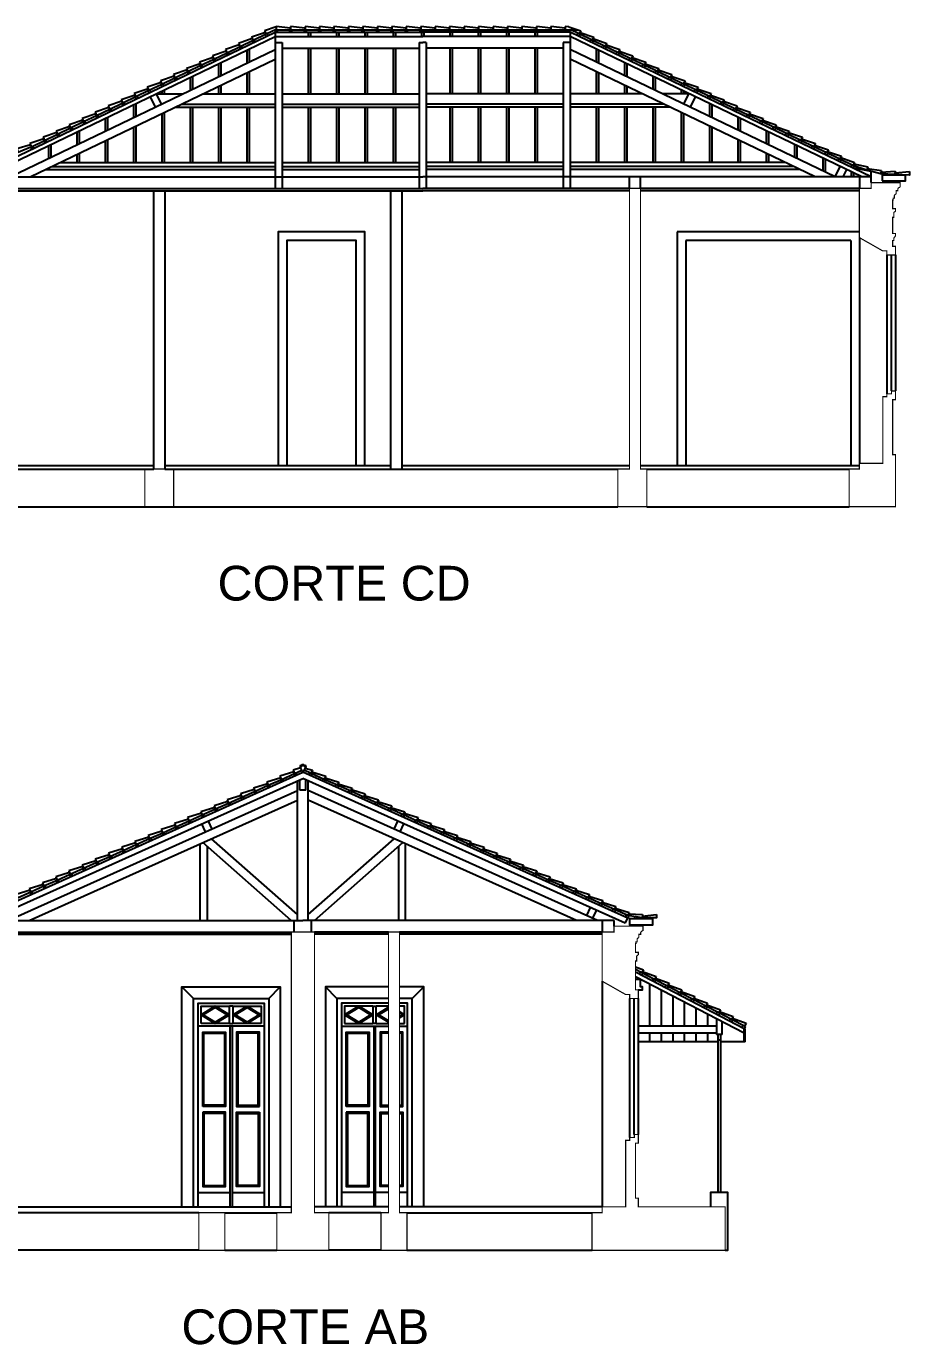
# Model space of a CAD drawing. Extents: x -6873 to 8611, y -8363 to -1732.
# Drawn here: x 436 to 1963, y -8363 to -6085 of the extents above; entities that cross this region are included whole.
import ezdxf

# ---------------------------------------------------------------- set-up
doc = ezdxf.new("R2010")
doc.units = 0
doc.layers.add('PAREDE', color=7, linetype='CONTINUOUS')
doc.layers.add('PAREDE_FINA', color=7, linetype='CONTINUOUS')
doc.styles.add('TEXTO', font='ARIAL.TTF')

msp = doc.modelspace()

# ---------------------------------------------------------------- linework, layer by layer
at = {"layer": 'PAREDE', "const_width": 2}
for points in [[(1938.6, -6447.46), (1938.6, -6443.46), (1933.6, -6443.46), (1933.6, -6415.46), (1935.6, -6415.46), (1935.6, -6410.46), (1935.6, -6408.46, -0.4142136), (1938.6, -6405.46), (1938.6, -6400.46), (1933.6, -6400.46), (1933.6, -6385.46), (1934.6, -6385.46), (1934.6, -6382.46), (1936.6, -6382.46), (1936.6, -6378.46, -0.4142136), (1939.6, -6375.46), (1939.6, -6369.46), (1942.6, -6369.46), (1942.6, -6367.46, -0.4142136), (1946.6, -6363.46), (1946.6, -6355.46), (1896.6, -6355.46), (1896.6, -6365.46), (1876.1, -6365.46), (1876.1, -6450.46), (1916.6, -6473.46), (1923.6, -6473.46), (1923.6, -6480.46), (1938.6, -6480.46), (1938.6, -6465.46), (1933.6, -6465.46), (1933.6, -6455.46), (1935.6, -6455.46), (1935.6, -6451.46)], [(1488.94, -7700.41), (1490.94, -7700.41), (1490.94, -7695.41), (1490.94, -7693.41, -0.4142136), (1493.94, -7690.41), (1493.94, -7685.41), (1488.94, -7685.41), (1488.94, -7670.41), (1489.94, -7670.41), (1489.94, -7667.41), (1491.94, -7667.41), (1491.94, -7663.41, -0.4142136), (1494.94, -7660.41), (1494.94, -7654.41), (1497.94, -7654.41), (1497.94, -7652.41, -0.4142136), (1501.94, -7648.41), (1501.94, -7640.41), (1451.94, -7640.41), (1451.94, -7650.41), (1431.44, -7650.41), (1431.44, -7735.41), (1471.94, -7758.41), (1478.94, -7758.41), (1478.94, -7765.41), (1493.94, -7765.41), (1493.94, -7750.41), (1488.94, -7750.41)]]:
    msp.add_lwpolyline(points, format="xyb", close=True, dxfattribs=at)
for points in [[(1497.6, -6365.46), (1478.6, -6365.46), (1478.6, -6850.46), (1474.1, -6850.46), (1458.6, -6850.46), (1458.6, -6915.46), (1508.6, -6915.46), (1508.6, -6850.46), (1497.6, -6850.46)], [(1938.6, -6915.46), (1938.6, -6825.46), (1933.6, -6825.46), (1933.6, -6730.46), (1938.6, -6730.46), (1938.6, -6715.46), (1931.6, -6715.46), (1931.6, -6720.46), (1923.6, -6720.46), (1923.6, -6725.46), (1916.6, -6725.46), (1916.6, -6840.46), (1876.1, -6840.46), (1876.1, -6850.46), (1858.6, -6850.46), (1858.6, -6915.46)], [(656.1, -6850.46), (640.6, -6850.46), (640.6, -6915.46), (690.6, -6915.46), (690.6, -6850.46)], [(1080.94, -8135.41), (1080.94, -7650.41), (1061.94, -7650.41), (1061.94, -8135.41), (1048.94, -8135.41), (1048.94, -8200.41), (1093.94, -8200.41), (1093.94, -8135.41)], [(1413.94, -8200.41), (1643.94, -8200.41), (1643.94, -8125.41), (1493.94, -8125.41), (1493.94, -8110.41), (1488.94, -8110.41), (1488.94, -8015.41), (1493.94, -8015.41), (1493.94, -8000.41), (1486.94, -8000.41), (1486.94, -8005.41), (1478.94, -8005.41), (1478.94, -8010.41), (1471.94, -8010.41), (1471.94, -8125.41), (1431.44, -8125.41), (1431.44, -8135.41), (1413.94, -8135.41)], [(778.94, -8135.41), (778.94, -8200.41), (733.94, -8200.41), (733.94, -8135.41)]]:
    msp.add_lwpolyline(points, close=True, dxfattribs=at)
for points in [[(913.94, -7650.41), (893.94, -7650.41), (893.94, -8135.41), (868.94, -8135.41), (868.94, -8200.41), (958.94, -8200.41)], [(913.94, -7650.41), (933.94, -7650.41), (933.94, -8135.41), (958.94, -8135.41), (958.94, -8200.41), (933.94, -8200.41)]]:
    msp.add_lwpolyline(points, dxfattribs=at)
at = {"layer": 'PAREDE_FINA'}
for points in [[(345.6, -6345.46), (866.1, -6095.46)], [(361.77, -6345.46), (866.1, -6103.22)], [(825.27, -6103.98), (827.86, -6109.39), (850.4, -6098.56), (849.1, -6095.86), (825.27, -6103.98)], [(867.73, -6086.37), (847.8, -6093.15)], [(847.8, -6093.15), (850.4, -6098.56), (867.73, -6090.24)], [(848.93, -6099.27), (850.66, -6102.87)], [(854.27, -6101.14), (852.54, -6097.54)], [(866.1, -6091.46), (866.1, -6095.46)], [(866.1, -6095.46), (866.1, -6365.46)], [(866.1, -6095.46), (1121.1, -6095.46)], [(866.1, -6103.22), (1121.1, -6103.22)], [(867.73, -6085.46), (867.73, -6091.46), (892.73, -6091.46), (892.73, -6088.46), (867.73, -6085.46)], [(870.1, -6095.46), (870.1, -6091.46)], [(891.1, -6091.46), (891.1, -6095.46)], [(892.73, -6085.46), (892.73, -6091.46), (917.73, -6091.46), (917.73, -6088.46), (892.73, -6085.46)], [(895.1, -6095.46), (895.1, -6091.46)], [(916.1, -6091.46), (916.1, -6095.46)], [(917.73, -6085.46), (917.73, -6091.46), (942.73, -6091.46), (942.73, -6088.46), (917.73, -6085.46)], [(920.1, -6095.46), (920.1, -6091.46)], [(923.1, -6095.46), (923.1, -6103.22)], [(927.1, -6095.46), (927.1, -6103.22)], [(941.1, -6091.46), (941.1, -6095.46)], [(942.73, -6085.46), (942.73, -6091.46), (967.73, -6091.46), (967.73, -6088.46), (942.73, -6085.46)], [(945.1, -6095.46), (945.1, -6091.46)], [(966.1, -6091.46), (966.1, -6095.46)], [(967.73, -6085.46), (967.73, -6091.46), (992.73, -6091.46), (992.73, -6088.46), (967.73, -6085.46)], [(970.1, -6095.46), (970.1, -6091.46)], [(972.1, -6095.46), (972.1, -6103.22)], [(976.1, -6095.46), (976.1, -6103.22)], [(991.1, -6091.46), (991.1, -6095.46)], [(992.73, -6085.46), (992.73, -6091.46), (1017.73, -6091.46), (1017.73, -6088.46), (992.73, -6085.46)], [(995.1, -6095.46), (995.1, -6091.46)], [(1016.1, -6091.46), (1016.1, -6095.46)], [(1017.73, -6085.46), (1017.73, -6091.46), (1042.73, -6091.46), (1042.73, -6088.46), (1017.73, -6085.46)], [(1020.1, -6095.46), (1020.1, -6091.46)], [(1021.1, -6095.46), (1021.1, -6103.22)], [(1025.1, -6095.46), (1025.1, -6103.22)], [(1041.1, -6091.46), (1041.1, -6095.46)], [(1042.73, -6085.46), (1042.73, -6091.46), (1067.73, -6091.46), (1067.73, -6088.46), (1042.73, -6085.46)], [(1045.1, -6095.46), (1045.1, -6091.46)], [(1066.1, -6091.46), (1066.1, -6095.46)], [(1067.73, -6085.46), (1067.73, -6091.46), (1092.73, -6091.46), (1092.73, -6088.46), (1067.73, -6085.46)], [(1070.1, -6095.46), (1070.1, -6091.46)], [(1070.1, -6095.46), (1070.1, -6103.22)], [(1074.1, -6095.46), (1074.1, -6103.22)], [(1091.1, -6091.46), (1091.1, -6095.46)], [(1092.73, -6085.46), (1092.73, -6091.46), (1117.73, -6091.46), (1117.73, -6088.46), (1092.73, -6085.46)], [(1095.1, -6095.46), (1095.1, -6091.46)], [(1116.1, -6091.46), (1116.1, -6095.46)], [(1117.73, -6085.46), (1117.73, -6091.46), (1142.73, -6091.46), (1142.73, -6088.46), (1117.73, -6085.46)], [(1119.1, -6095.46), (1119.1, -6103.22)], [(1120.1, -6095.46), (1120.1, -6091.46)], [(1376.1, -6095.46), (1121.1, -6095.46)], [(1376.1, -6103.22), (1121.1, -6103.22)], [(1123.1, -6095.46), (1123.1, -6103.22)], [(1141.1, -6091.46), (1141.1, -6095.46)], [(1142.73, -6085.46), (1142.73, -6091.46), (1167.73, -6091.46), (1167.73, -6088.46), (1142.73, -6085.46)], [(1145.1, -6095.46), (1145.1, -6091.46)], [(1166.1, -6091.46), (1166.1, -6095.46)], [(1167.73, -6085.46), (1167.73, -6091.46), (1192.73, -6091.46), (1192.73, -6088.46), (1167.73, -6085.46)], [(1168.1, -6095.46), (1168.1, -6103.22)], [(1170.1, -6095.46), (1170.1, -6091.46)], [(1172.1, -6095.46), (1172.1, -6103.22)], [(1191.1, -6091.46), (1191.1, -6095.46)], [(1192.73, -6085.46), (1192.73, -6091.46), (1217.73, -6091.46), (1217.73, -6088.46), (1192.73, -6085.46)], [(1195.1, -6095.46), (1195.1, -6091.46)], [(1216.1, -6091.46), (1216.1, -6095.46)], [(1217.1, -6095.46), (1217.1, -6103.22)], [(1217.73, -6085.46), (1217.73, -6091.46), (1242.73, -6091.46), (1242.73, -6088.46), (1217.73, -6085.46)], [(1220.1, -6095.46), (1220.1, -6091.46)], [(1221.1, -6095.46), (1221.1, -6103.22)], [(1241.1, -6091.46), (1241.1, -6095.46)], [(1242.73, -6085.46), (1242.73, -6091.46), (1267.73, -6091.46), (1267.73, -6088.46), (1242.73, -6085.46)], [(1245.1, -6095.46), (1245.1, -6091.46)], [(1266.1, -6091.46), (1266.1, -6095.46)], [(1266.1, -6095.46), (1266.1, -6103.22)], [(1267.73, -6085.46), (1267.73, -6091.46), (1292.73, -6091.46), (1292.73, -6088.46), (1267.73, -6085.46)], [(1270.1, -6095.46), (1270.1, -6091.46)], [(1270.1, -6095.46), (1270.1, -6103.22)], [(1291.1, -6091.46), (1291.1, -6095.46)], [(1292.73, -6085.46), (1292.73, -6091.46), (1317.73, -6091.46), (1317.73, -6088.46), (1292.73, -6085.46)], [(1295.1, -6095.46), (1295.1, -6091.46)], [(1315.1, -6095.46), (1315.1, -6103.22)], [(1316.1, -6091.46), (1316.1, -6095.46)], [(1317.73, -6085.46), (1317.73, -6091.46), (1342.73, -6091.46), (1342.73, -6088.46), (1317.73, -6085.46)], [(1319.1, -6095.46), (1319.1, -6103.22)], [(1320.1, -6095.46), (1320.1, -6091.46)], [(1341.1, -6091.46), (1341.1, -6095.46)], [(1342.73, -6085.46), (1342.73, -6091.46), (1367.73, -6091.46), (1367.73, -6088.46), (1342.73, -6085.46)], [(1345.1, -6095.46), (1345.1, -6091.46)], [(1366.1, -6091.46), (1366.1, -6095.46)], [(1367.73, -6085.46), (1367.73, -6091.46), (1389.42, -6091.46)], [(1374.03, -6086.21), (1367.73, -6085.46)], [(1370.1, -6095.46), (1370.1, -6091.46)], [(1374.03, -6086.21), (1394.4, -6093.15)], [(1896.6, -6345.46), (1376.1, -6095.46)], [(1376.1, -6095.46), (1376.1, -6365.46)], [(1880.43, -6345.46), (1376.1, -6103.22)], [(1394.4, -6093.15), (1391.81, -6098.56), (1377.01, -6091.46)], [(1387.94, -6101.14), (1389.67, -6097.54)], [(1393.27, -6099.27), (1391.54, -6102.87)], [(1416.94, -6103.98), (1414.34, -6109.39), (1391.81, -6098.56), (1393.1, -6095.86), (1416.94, -6103.98)], [(407.96, -6345.46), (866.1, -6125.41)], [(780.19, -6125.63), (782.79, -6131.04), (805.33, -6120.21), (804.03, -6117.51), (780.19, -6125.63)], [(802.73, -6114.8), (805.33, -6120.21), (827.86, -6109.39), (826.56, -6106.68), (802.73, -6114.8)], [(803.86, -6120.92), (805.59, -6124.52)], [(809.2, -6122.79), (807.47, -6119.18)], [(817.1, -6126.76), (817.1, -6148.95)], [(821.1, -6124.84), (821.1, -6147.03)], [(826.4, -6110.09), (828.13, -6113.7)], [(831.73, -6111.97), (830, -6108.36)], [(866.1, -6113.22), (878.1, -6113.22)], [(878.1, -6113.22), (878.1, -6365.46)], [(878.1, -6123.22), (1115.1, -6123.22)], [(923.1, -6123.22), (923.1, -6125.41)], [(923.1, -6125.41), (923.1, -6201.87)], [(927.1, -6123.22), (927.1, -6125.41)], [(927.1, -6125.41), (927.1, -6201.87)], [(972.1, -6123.22), (972.1, -6125.41)], [(972.1, -6125.41), (972.1, -6201.87)], [(976.1, -6123.22), (976.1, -6125.41)], [(976.1, -6125.41), (976.1, -6201.87)], [(1021.1, -6123.22), (1021.1, -6125.41)], [(1021.1, -6125.41), (1021.1, -6201.87)], [(1025.1, -6123.22), (1025.1, -6125.41)], [(1025.1, -6125.41), (1025.1, -6201.87)], [(1070.1, -6123.22), (1070.1, -6125.41)], [(1070.1, -6125.41), (1070.1, -6201.87)], [(1074.1, -6123.22), (1074.1, -6125.41)], [(1074.1, -6125.41), (1074.1, -6201.87)], [(1115.1, -6113.22), (1115.1, -6365.46)], [(1115.1, -6113.22), (1121.1, -6113.22)], [(1127.1, -6113.22), (1121.1, -6113.22)], [(1127.1, -6113.22), (1127.1, -6365.46)], [(1364.1, -6123.22), (1127.1, -6123.22)], [(1168.1, -6123.22), (1168.1, -6125.41)], [(1168.1, -6125.41), (1168.1, -6201.87)], [(1172.1, -6123.22), (1172.1, -6125.41)], [(1172.1, -6125.41), (1172.1, -6201.87)], [(1217.1, -6123.22), (1217.1, -6125.41)], [(1217.1, -6125.41), (1217.1, -6201.87)], [(1221.1, -6123.22), (1221.1, -6125.41)], [(1221.1, -6125.41), (1221.1, -6201.87)], [(1266.1, -6123.22), (1266.1, -6125.41)], [(1266.1, -6125.41), (1266.1, -6201.87)], [(1270.1, -6123.22), (1270.1, -6125.41)], [(1270.1, -6125.41), (1270.1, -6201.87)], [(1315.1, -6123.22), (1315.1, -6125.41)], [(1315.1, -6125.41), (1315.1, -6201.87)], [(1319.1, -6123.22), (1319.1, -6125.41)], [(1319.1, -6125.41), (1319.1, -6201.87)], [(1364.1, -6113.22), (1364.1, -6365.46)], [(1376.1, -6113.22), (1364.1, -6113.22)], [(1834.24, -6345.46), (1376.1, -6125.41)], [(1410.47, -6111.97), (1412.2, -6108.36)], [(1415.81, -6110.09), (1414.08, -6113.7)], [(1439.47, -6114.8), (1436.88, -6120.21), (1414.34, -6109.39), (1415.64, -6106.68), (1439.47, -6114.8)], [(1421.1, -6124.84), (1421.1, -6147.03)], [(1425.1, -6126.76), (1425.1, -6148.95)], [(1433.01, -6122.79), (1434.74, -6119.18)], [(1438.34, -6120.92), (1436.61, -6124.52)], [(1462.01, -6125.63), (1459.41, -6131.04), (1436.88, -6120.21), (1438.18, -6117.51), (1462.01, -6125.63)], [(442.61, -6345.46), (866.1, -6142.05)], [(712.59, -6158.1), (715.19, -6163.51), (737.72, -6152.68), (736.42, -6149.98), (712.59, -6158.1)], [(735.12, -6147.27), (737.72, -6152.68), (760.26, -6141.86), (758.96, -6139.15), (735.12, -6147.27)], [(757.66, -6136.45), (760.26, -6141.86), (782.79, -6131.04), (781.49, -6128.33), (757.66, -6136.45)], [(758.79, -6142.56), (760.52, -6146.17)], [(764.13, -6144.44), (762.4, -6140.83)], [(768.1, -6150.29), (768.1, -6172.48)], [(772.1, -6148.37), (772.1, -6170.56)], [(781.32, -6131.74), (783.06, -6135.35)], [(786.66, -6133.61), (784.93, -6130.01)], [(1799.59, -6345.46), (1376.1, -6142.05)], [(1455.54, -6133.61), (1457.27, -6130.01)], [(1460.88, -6131.74), (1459.15, -6135.35)], [(1484.54, -6136.45), (1481.95, -6141.86), (1459.41, -6131.04), (1460.71, -6128.33), (1484.54, -6136.45)], [(1470.1, -6148.37), (1470.1, -6170.56)], [(1474.1, -6150.29), (1474.1, -6172.48)], [(1478.08, -6144.44), (1479.81, -6140.83)], [(1483.41, -6142.56), (1481.68, -6146.17)], [(1507.08, -6147.27), (1504.48, -6152.68), (1481.95, -6141.86), (1483.25, -6139.15), (1507.08, -6147.27)], [(1529.62, -6158.1), (1527.02, -6163.51), (1504.48, -6152.68), (1505.78, -6149.98), (1529.62, -6158.1)], [(667.52, -6179.75), (670.12, -6185.15), (692.65, -6174.33), (691.35, -6171.63), (667.52, -6179.75)], [(690.05, -6168.92), (692.65, -6174.33), (715.19, -6163.51), (713.89, -6160.8), (690.05, -6168.92)], [(696.52, -6176.91), (694.79, -6173.3)], [(713.72, -6164.21), (715.45, -6167.82)], [(719.06, -6166.09), (717.32, -6162.48)], [(723.1, -6171.91), (723.1, -6194.1)], [(736.25, -6153.39), (737.99, -6156.99)], [(741.59, -6155.26), (739.86, -6151.66)], [(817.1, -6165.59), (817.1, -6201.87)], [(821.1, -6163.67), (821.1, -6201.87)], [(1421.1, -6163.67), (1421.1, -6201.87)], [(1425.1, -6165.59), (1425.1, -6201.87)], [(1500.61, -6155.26), (1502.34, -6151.66)], [(1505.95, -6153.39), (1504.22, -6156.99)], [(1519.1, -6171.91), (1519.1, -6194.1)], [(1523.15, -6166.09), (1524.88, -6162.48)], [(1528.49, -6164.21), (1526.75, -6167.82)], [(1552.15, -6168.92), (1549.55, -6174.33), (1527.02, -6163.51), (1528.32, -6160.8), (1552.15, -6168.92)], [(1545.68, -6176.91), (1547.41, -6173.3)], [(1574.69, -6179.75), (1572.09, -6185.15), (1549.55, -6174.33), (1550.85, -6171.63), (1574.69, -6179.75)], [(622.45, -6201.39), (625.04, -6206.8), (647.58, -6195.98), (646.28, -6193.27), (622.45, -6201.39)], [(644.98, -6190.57), (647.58, -6195.98), (670.12, -6185.15), (668.82, -6182.45), (644.98, -6190.57)], [(651.45, -6198.56), (649.72, -6194.95)], [(668.65, -6185.86), (670.38, -6189.47)], [(673.99, -6187.73), (672.25, -6184.13)], [(674.1, -6195.44), (674.1, -6201.87)], [(691.18, -6175.04), (692.92, -6178.64)], [(719.1, -6173.83), (719.1, -6196.02)], [(768.1, -6189.12), (768.1, -6201.87)], [(772.1, -6187.2), (772.1, -6201.87)], [(1470.1, -6187.2), (1470.1, -6201.87)], [(1474.1, -6189.12), (1474.1, -6201.87)], [(1523.1, -6173.83), (1523.1, -6196.02)], [(1551.02, -6175.04), (1549.29, -6178.64)], [(1568.1, -6195.44), (1568.1, -6201.87)], [(1568.22, -6187.73), (1569.95, -6184.13)], [(1573.56, -6185.86), (1571.82, -6189.47)], [(1597.22, -6190.57), (1594.62, -6195.98), (1572.09, -6185.15), (1573.39, -6182.45), (1597.22, -6190.57)], [(1590.75, -6198.56), (1592.49, -6194.95)], [(1619.76, -6201.39), (1617.16, -6206.8), (1594.62, -6195.98), (1595.92, -6193.27), (1619.76, -6201.39)], [(577.38, -6223.04), (579.97, -6228.45), (602.51, -6217.63), (601.21, -6214.92), (577.38, -6223.04)], [(599.91, -6212.22), (602.51, -6217.63), (625.04, -6206.8), (623.75, -6204.1), (599.91, -6212.22)], [(601.04, -6218.33), (602.77, -6221.94)], [(606.38, -6220.21), (604.65, -6216.6)], [(623.58, -6207.51), (625.31, -6211.11)], [(628.91, -6209.38), (627.18, -6205.78)], [(646.11, -6196.68), (647.84, -6200.29)], [(649.9, -6207.07), (658.56, -6225.1)], [(669.37, -6219.9), (660.72, -6201.87)], [(660.72, -6201.87), (706.91, -6201.87)], [(670.1, -6197.36), (670.1, -6201.87)], [(741.55, -6201.87), (866.1, -6201.87)], [(878.1, -6201.87), (1115.1, -6201.87)], [(1364.1, -6201.87), (1127.1, -6201.87)], [(1500.65, -6201.87), (1376.1, -6201.87)], [(1581.49, -6201.87), (1535.29, -6201.87)], [(1572.1, -6197.36), (1572.1, -6201.87)], [(1572.83, -6219.9), (1581.49, -6201.87)], [(1592.31, -6207.07), (1583.65, -6225.1)], [(1596.09, -6196.68), (1594.36, -6200.29)], [(1613.29, -6209.38), (1615.02, -6205.78)], [(1618.63, -6207.51), (1616.89, -6211.11)], [(1642.29, -6212.22), (1639.69, -6217.63), (1617.16, -6206.8), (1618.46, -6204.1), (1642.29, -6212.22)], [(1635.82, -6220.21), (1637.56, -6216.6)], [(1641.16, -6218.33), (1639.43, -6221.94)], [(1664.83, -6223.04), (1662.23, -6228.45), (1639.69, -6217.63), (1640.99, -6214.92), (1664.83, -6223.04)], [(532.31, -6244.69), (534.9, -6250.1), (557.44, -6239.27), (556.14, -6236.57), (532.31, -6244.69)], [(554.84, -6233.87), (557.44, -6239.27), (579.97, -6228.45), (578.68, -6225.75), (554.84, -6233.87)], [(555.97, -6239.98), (557.7, -6243.58)], [(561.31, -6241.85), (559.58, -6238.25)], [(578.51, -6229.16), (580.24, -6232.76)], [(583.84, -6231.03), (582.11, -6227.42)], [(621.1, -6220.9), (621.1, -6243.09)], [(625.1, -6218.98), (625.1, -6241.17)], [(670.1, -6236.19), (670.1, -6320.46)], [(674.1, -6234.27), (674.1, -6320.46)], [(693.2, -6225.1), (866.1, -6225.1)], [(704.02, -6219.9), (866.1, -6219.9)], [(719.1, -6225.1), (719.1, -6320.46)], [(723.1, -6225.1), (723.1, -6320.46)], [(768.1, -6225.1), (768.1, -6320.46)], [(772.1, -6225.1), (772.1, -6320.46)], [(817.1, -6225.1), (817.1, -6320.46)], [(821.1, -6225.1), (821.1, -6320.46)], [(878.1, -6219.9), (1115.1, -6219.9)], [(878.1, -6225.1), (1115.1, -6225.1)], [(923.1, -6225.1), (923.1, -6320.46)], [(927.1, -6225.1), (927.1, -6320.46)], [(972.1, -6225.1), (972.1, -6320.46)], [(976.1, -6225.1), (976.1, -6320.46)], [(1021.1, -6225.1), (1021.1, -6320.46)], [(1025.1, -6225.1), (1025.1, -6320.46)], [(1070.1, -6225.1), (1070.1, -6320.46)], [(1074.1, -6225.1), (1074.1, -6320.46)], [(1364.1, -6219.9), (1127.1, -6219.9)], [(1364.1, -6225.1), (1127.1, -6225.1)], [(1168.1, -6225.1), (1168.1, -6320.46)], [(1172.1, -6225.1), (1172.1, -6320.46)], [(1217.1, -6225.1), (1217.1, -6320.46)], [(1221.1, -6225.1), (1221.1, -6320.46)], [(1266.1, -6225.1), (1266.1, -6320.46)], [(1270.1, -6225.1), (1270.1, -6320.46)], [(1315.1, -6225.1), (1315.1, -6320.46)], [(1319.1, -6225.1), (1319.1, -6320.46)], [(1538.18, -6219.9), (1376.1, -6219.9)], [(1549, -6225.1), (1376.1, -6225.1)], [(1421.1, -6225.1), (1421.1, -6320.46)], [(1425.1, -6225.1), (1425.1, -6320.46)], [(1470.1, -6225.1), (1470.1, -6320.46)], [(1474.1, -6225.1), (1474.1, -6320.46)], [(1519.1, -6225.1), (1519.1, -6320.46)], [(1523.1, -6225.1), (1523.1, -6320.46)], [(1568.1, -6234.27), (1568.1, -6320.46)], [(1572.1, -6236.19), (1572.1, -6320.46)], [(1617.1, -6218.98), (1617.1, -6241.17)], [(1621.1, -6220.9), (1621.1, -6243.09)], [(1658.36, -6231.03), (1660.09, -6227.42)], [(1663.7, -6229.16), (1661.97, -6232.76)], [(1687.36, -6233.87), (1684.77, -6239.27), (1662.23, -6228.45), (1663.53, -6225.75), (1687.36, -6233.87)], [(1680.9, -6241.85), (1682.63, -6238.25)], [(1686.23, -6239.98), (1684.5, -6243.58)], [(1709.9, -6244.69), (1707.3, -6250.1), (1684.77, -6239.27), (1686.06, -6236.57), (1709.9, -6244.69)], [(487.23, -6266.34), (489.83, -6271.75), (512.37, -6260.92), (511.07, -6258.22), (487.23, -6266.34)], [(509.77, -6255.51), (512.37, -6260.92), (534.9, -6250.1), (533.6, -6247.39), (509.77, -6255.51)], [(510.9, -6261.63), (512.63, -6265.23)], [(516.24, -6263.5), (514.51, -6259.9)], [(533.44, -6250.8), (535.17, -6254.41)], [(538.77, -6252.68), (537.04, -6249.07)], [(572.1, -6244.43), (572.1, -6266.62)], [(576.1, -6242.51), (576.1, -6264.7)], [(621.1, -6259.73), (621.1, -6320.46)], [(625.1, -6257.81), (625.1, -6320.46)], [(1617.1, -6257.81), (1617.1, -6320.46)], [(1621.1, -6259.73), (1621.1, -6320.46)], [(1666.1, -6242.51), (1666.1, -6264.7)], [(1670.1, -6244.43), (1670.1, -6266.62)], [(1703.43, -6252.68), (1705.16, -6249.07)], [(1708.77, -6250.8), (1707.04, -6254.41)], [(1732.43, -6255.51), (1729.84, -6260.92), (1707.3, -6250.1), (1708.6, -6247.39), (1732.43, -6255.51)], [(1725.97, -6263.5), (1727.7, -6259.9)], [(1731.3, -6261.63), (1729.57, -6265.23)], [(1754.97, -6266.34), (1752.37, -6271.75), (1729.84, -6260.92), (1731.13, -6258.22), (1754.97, -6266.34)], [(442.16, -6287.99), (444.76, -6293.39), (467.3, -6282.57), (466, -6279.87), (442.16, -6287.99)], [(464.7, -6277.16), (467.3, -6282.57), (489.83, -6271.75), (488.53, -6269.04), (464.7, -6277.16)], [(465.83, -6283.27), (467.56, -6286.88)], [(471.17, -6285.15), (469.44, -6281.54)], [(488.36, -6272.45), (490.1, -6276.06)], [(493.7, -6274.32), (491.97, -6270.72)], [(523.1, -6267.97), (523.1, -6290.16)], [(527.1, -6266.05), (527.1, -6288.24)], [(572.1, -6283.26), (572.1, -6320.46)], [(576.1, -6281.34), (576.1, -6320.46)], [(1666.1, -6281.34), (1666.1, -6320.46)], [(1670.1, -6283.26), (1670.1, -6320.46)], [(1715.1, -6266.05), (1715.1, -6288.24)], [(1719.1, -6267.97), (1719.1, -6290.16)], [(1748.5, -6274.32), (1750.23, -6270.72)], [(1753.84, -6272.45), (1752.11, -6276.06)], [(1777.5, -6277.16), (1774.91, -6282.57), (1752.37, -6271.75), (1753.67, -6269.04), (1777.5, -6277.16)], [(1771.04, -6285.15), (1772.77, -6281.54)], [(1776.37, -6283.27), (1774.64, -6286.88)], [(1800.04, -6287.99), (1797.44, -6293.39), (1774.91, -6282.57), (1776.21, -6279.87), (1800.04, -6287.99)], [(443.29, -6290.33), (419.37, -6297.27)], [(419.37, -6297.27), (421.72, -6302.79), (444.6, -6293.07)], [(443.1, -6293.7), (445.03, -6297.7)], [(448.63, -6295.97), (446.9, -6292.37)], [(474.1, -6291.5), (474.1, -6313.69)], [(478.1, -6289.58), (478.1, -6311.77)], [(523.1, -6306.8), (523.1, -6320.46)], [(527.1, -6304.88), (527.1, -6320.46)], [(1715.1, -6304.88), (1715.1, -6320.46)], [(1719.1, -6306.8), (1719.1, -6320.46)], [(1764.1, -6289.58), (1764.1, -6311.77)], [(1768.1, -6291.5), (1768.1, -6313.69)], [(1793.57, -6295.97), (1795.3, -6292.37)], [(1799.1, -6293.7), (1797.18, -6297.7)], [(1822.58, -6298.81), (1819.98, -6304.22), (1797.44, -6293.39), (1798.74, -6290.69), (1822.58, -6298.81)], [(1816.11, -6306.8), (1817.84, -6303.19)], [(1821.63, -6304.53), (1819.71, -6308.53)], [(1845.11, -6309.63), (1842.51, -6315.04), (1819.98, -6304.22), (1821.28, -6301.51), (1845.11, -6309.63)], [(469.33, -6332.63), (866.1, -6332.63)], [(480.14, -6327.43), (866.1, -6327.43)], [(494.66, -6320.46), (866.1, -6320.46)], [(878.1, -6320.46), (1115.1, -6320.46)], [(878.1, -6327.43), (1115.1, -6327.43)], [(878.1, -6332.63), (1115.1, -6332.63)], [(1364.1, -6320.46), (1127.1, -6320.46)], [(1364.1, -6327.43), (1127.1, -6327.43)], [(1364.1, -6332.63), (1127.1, -6332.63)], [(1747.54, -6320.46), (1376.1, -6320.46)], [(1762.06, -6327.43), (1376.1, -6327.43)], [(1772.88, -6332.63), (1376.1, -6332.63)], [(1813.1, -6313.12), (1813.1, -6335.31)], [(1817.1, -6315.04), (1817.1, -6337.23)], [(1834.24, -6345.46), (1842.9, -6327.43)], [(1838.64, -6317.62), (1840.37, -6314.01)], [(1844.17, -6315.35), (1842.25, -6319.35)], [(1867.65, -6320.46), (1865.05, -6325.87), (1842.51, -6315.04), (1843.81, -6312.34), (1867.65, -6320.46)], [(1853.72, -6332.63), (1847.55, -6345.46)], [(1861.18, -6328.44), (1862.91, -6324.84)], [(1866.6, -6326.39), (1864.78, -6330.18)], [(1896.6, -6336.05), (1864.78, -6330.18)], [(1890.66, -6328.1), (1888.76, -6333.79), (1865.05, -6325.87)], [(1866.38, -6323.1), (1890.66, -6328.1)], [(1889.72, -6330.92), (1914.45, -6334.69)], [(345.6, -6345.46), (1121.1, -6345.46)], [(1896.6, -6345.46), (1121.1, -6345.46)], [(1478.6, -6365.46), (1478.6, -6345.46)], [(1497.6, -6365.46), (1497.6, -6345.46)], [(1862.1, -6336.65), (1862.1, -6345.46)], [(1866.1, -6338.57), (1866.1, -6345.46)], [(1876.1, -6345.46), (1876.1, -6365.46)], [(1914.45, -6334.69), (1912.85, -6340.47), (1888.76, -6333.79)], [(1896.6, -6345.46), (1896.6, -6336.05)], [(1896.6, -6355.46), (1896.6, -6345.46)], [(1938.06, -6335.42), (1937.83, -6341.41), (1912.85, -6340.47)], [(1913.7, -6337.41), (1938.06, -6335.42)], [(1963.04, -6336.36), (1962.81, -6342.35), (1937.83, -6341.41), (1937.95, -6338.41), (1963.04, -6336.36)], [(366.1, -6365.46), (1121.1, -6365.46)], [(366.1, -6369.46), (1121.1, -6369.46)], [(656.1, -6850.46), (656.1, -6369.46)], [(675.1, -6369.46), (675.1, -6850.46)], [(1066.1, -6850.46), (1066.1, -6369.46)], [(1085.1, -6369.46), (1085.1, -6850.46)], [(1478.6, -6365.46), (1121.1, -6365.46)], [(1478.6, -6369.46), (1121.1, -6369.46)], [(1876.1, -6365.46), (1497.6, -6365.46)], [(1876.1, -6369.46), (1497.6, -6369.46)], [(1021.1, -6844.46), (1021.1, -6440.46), (871.1, -6440.46), (871.1, -6844.46)], [(1876.1, -6440.46), (1561.1, -6440.46)], [(1561.1, -6440.46), (1561.1, -6844.46)], [(1006.1, -6844.46), (1006.1, -6455.46), (886.1, -6455.46), (886.1, -6844.46)], [(1861.1, -6455.46), (1576.1, -6455.46)], [(1576.1, -6455.46), (1576.1, -6844.46)], [(1861.1, -6455.46), (1861.1, -6844.46)], [(1876.1, -6450.46), (1876.1, -6840.46)], [(1923.6, -6480.46), (1923.6, -6720.46)], [(1931.6, -6715.46), (1931.6, -6480.46)], [(1938.6, -6480.46), (1938.6, -6715.46)], [(366.1, -6844.46), (656.1, -6844.46)], [(378.1, -6850.46), (656.1, -6850.46)], [(675.1, -6844.46), (1066.1, -6844.46)], [(675.1, -6850.46), (1458.6, -6850.46)], [(1085.1, -6844.46), (1478.6, -6844.46)], [(1497.6, -6844.46), (1876.1, -6844.46)], [(1508.6, -6850.46), (1858.6, -6850.46)], [(378.1, -6915.46), (1458.6, -6915.46)], [(1508.6, -6915.46), (1858.6, -6915.46)], [(352.35, -7626.29), (913.94, -7374.45)], [(874.41, -7381.22), (876.86, -7386.7), (899.67, -7376.47), (898.45, -7373.73), (874.41, -7381.22)], [(910.07, -7366.99), (897.22, -7370.99)], [(897.22, -7370.99), (899.67, -7376.47), (912.1, -7370.9)], [(898.19, -7377.13), (899.83, -7380.78)], [(903.47, -7379.15), (901.84, -7375.5)], [(908.51, -7365.01), (909.65, -7366.19)], [(918.68, -7366.19), (913.94, -7374.45), (909.65, -7366.19)], [(1475.53, -7626.29), (913.94, -7374.45)], [(930.67, -7370.99), (928.21, -7376.47), (915.94, -7370.97)], [(918.16, -7367.1), (930.67, -7370.99)], [(919.82, -7365.01), (918.68, -7366.19)], [(924.41, -7379.15), (926.05, -7375.5)], [(929.7, -7377.13), (928.06, -7380.78)], [(953.48, -7381.22), (951.02, -7386.7), (928.21, -7376.47), (929.44, -7373.73), (953.48, -7381.22)], [(356.44, -7635.41), (913.94, -7385.41)], [(828.78, -7401.68), (831.24, -7407.16), (854.05, -7396.93), (852.82, -7394.19), (828.78, -7401.68)], [(851.6, -7391.45), (854.05, -7396.93), (876.86, -7386.7), (875.63, -7383.96), (851.6, -7391.45)], [(852.57, -7397.59), (854.2, -7401.24)], [(857.85, -7399.61), (856.22, -7395.96)], [(875.38, -7387.36), (877.01, -7391.01)], [(880.66, -7389.38), (879.03, -7385.73)], [(904.94, -7630.41), (904.94, -7389.45)], [(908.93, -7405.41), (908.93, -7387.66)], [(1471.44, -7635.41), (913.94, -7385.41)], [(918.97, -7405.41), (918.97, -7387.67)], [(922.94, -7630.41), (922.94, -7389.45)], [(947.22, -7389.38), (948.86, -7385.73)], [(952.51, -7387.36), (950.87, -7391.01)], [(976.29, -7391.45), (973.83, -7396.93), (951.02, -7386.7), (952.25, -7383.96), (976.29, -7391.45)], [(970.03, -7399.61), (971.67, -7395.96)], [(975.32, -7397.59), (973.68, -7401.24)], [(999.1, -7401.68), (996.65, -7407.16), (973.83, -7396.93), (975.06, -7394.19), (999.1, -7401.68)], [(404.25, -7630.41), (904.94, -7405.89)], [(440.91, -7630.41), (904.94, -7422.33)], [(760.35, -7432.37), (762.81, -7437.84), (785.62, -7427.61), (784.39, -7424.88), (760.35, -7432.37)], [(783.16, -7422.14), (785.62, -7427.61), (808.43, -7417.39), (807.2, -7414.65), (783.16, -7422.14)], [(805.97, -7411.91), (808.43, -7417.39), (831.24, -7407.16), (830.01, -7404.42), (805.97, -7411.91)], [(806.94, -7418.05), (808.58, -7421.7)], [(812.23, -7420.06), (810.59, -7416.42)], [(829.75, -7407.82), (831.39, -7411.47)], [(835.04, -7409.84), (833.4, -7406.19)], [(918.97, -7405.41), (908.93, -7405.41)], [(1423.63, -7630.41), (922.94, -7405.89)], [(1386.97, -7630.41), (922.94, -7422.33)], [(992.85, -7409.84), (994.48, -7406.19)], [(998.13, -7407.82), (996.49, -7411.47)], [(1021.91, -7411.91), (1019.46, -7417.39), (996.65, -7407.16), (997.87, -7404.42), (1021.91, -7411.91)], [(1015.66, -7420.06), (1017.29, -7416.42)], [(1020.94, -7418.05), (1019.31, -7421.7)], [(1044.72, -7422.14), (1042.27, -7427.61), (1019.46, -7417.39), (1020.69, -7414.65), (1044.72, -7422.14)], [(1067.54, -7432.37), (1065.08, -7437.84), (1042.27, -7427.61), (1043.5, -7424.88), (1067.54, -7432.37)], [(714.73, -7452.83), (717.18, -7458.3), (739.99, -7448.07), (738.77, -7445.34), (714.73, -7452.83)], [(737.54, -7442.6), (739.99, -7448.07), (762.81, -7437.84), (761.58, -7435.11), (737.54, -7442.6)], [(738.51, -7448.74), (740.15, -7452.39)], [(743.8, -7450.75), (742.16, -7447.1)], [(761.32, -7438.51), (762.96, -7442.16)], [(766.61, -7440.52), (764.97, -7436.87)], [(784.13, -7428.28), (785.77, -7431.93)], [(789.42, -7430.29), (787.78, -7426.64)], [(1038.47, -7430.29), (1040.1, -7426.64)], [(1043.75, -7428.28), (1042.12, -7431.93)], [(1061.28, -7440.52), (1062.92, -7436.87)], [(1066.57, -7438.51), (1064.93, -7442.16)], [(1090.35, -7442.6), (1087.89, -7448.07), (1065.08, -7437.84), (1066.31, -7435.11), (1090.35, -7442.6)], [(1084.09, -7450.75), (1085.73, -7447.1)], [(1089.38, -7448.74), (1087.74, -7452.39)], [(1113.16, -7452.83), (1110.7, -7458.3), (1087.89, -7448.07), (1089.12, -7445.34), (1113.16, -7452.83)], [(669.1, -7473.29), (671.56, -7478.76), (694.37, -7468.53), (693.14, -7465.79), (669.1, -7473.29)], [(691.92, -7463.06), (694.37, -7468.53), (717.18, -7458.3), (715.96, -7455.57), (691.92, -7463.06)], [(692.89, -7469.2), (694.52, -7472.85)], [(698.17, -7471.21), (696.54, -7467.56)], [(715.7, -7458.97), (717.33, -7462.62)], [(720.98, -7460.98), (719.35, -7457.33)], [(745.54, -7477.37), (739.41, -7463.68)], [(750.36, -7458.77), (756.49, -7472.46)], [(1077.53, -7458.77), (1071.39, -7472.46)], [(1082.34, -7477.37), (1088.48, -7463.68)], [(1106.9, -7460.98), (1108.54, -7457.33)], [(1112.19, -7458.97), (1110.55, -7462.62)], [(1135.97, -7463.06), (1133.51, -7468.53), (1110.7, -7458.3), (1111.93, -7455.57), (1135.97, -7463.06)], [(1129.71, -7471.21), (1131.35, -7467.56)], [(1135, -7469.2), (1133.36, -7472.85)], [(1158.78, -7473.29), (1156.33, -7478.76), (1133.51, -7468.53), (1134.74, -7465.79), (1158.78, -7473.29)], [(623.48, -7493.75), (625.94, -7499.22), (648.75, -7488.99), (647.52, -7486.25), (623.48, -7493.75)], [(646.29, -7483.52), (648.75, -7488.99), (671.56, -7478.76), (670.33, -7476.02), (646.29, -7483.52)], [(647.26, -7489.66), (648.9, -7493.31)], [(652.55, -7491.67), (650.91, -7488.02)], [(670.07, -7479.43), (671.71, -7483.08)], [(675.36, -7481.44), (673.72, -7477.79)], [(904.94, -7620.42), (755.96, -7489.13)], [(922.94, -7620.42), (1071.92, -7489.13)], [(1152.52, -7481.44), (1154.16, -7477.79)], [(1157.81, -7479.43), (1156.17, -7483.08)], [(1181.59, -7483.52), (1179.14, -7488.99), (1156.33, -7478.76), (1157.55, -7476.02), (1181.59, -7483.52)], [(1175.34, -7491.67), (1176.97, -7488.02)], [(1180.62, -7489.66), (1178.99, -7493.31)], [(1204.4, -7493.75), (1201.95, -7499.22), (1179.14, -7488.99), (1180.36, -7486.25), (1204.4, -7493.75)], [(555.05, -7524.43), (557.5, -7529.91), (580.31, -7519.68), (579.09, -7516.94), (555.05, -7524.43)], [(577.86, -7514.2), (580.31, -7519.68), (603.13, -7509.45), (601.9, -7506.71), (577.86, -7514.2)], [(600.67, -7503.97), (603.13, -7509.45), (625.94, -7499.22), (624.71, -7496.48), (600.67, -7503.97)], [(601.64, -7510.12), (603.28, -7513.77)], [(606.93, -7512.13), (605.29, -7508.48)], [(624.45, -7499.89), (626.09, -7503.54)], [(629.74, -7501.9), (628.1, -7498.25)], [(736.44, -7630.41), (736.44, -7497.89)], [(893.6, -7630.41), (740.92, -7495.88)], [(748.44, -7502.5), (748.44, -7630.41)], [(934.29, -7630.41), (1086.96, -7495.88)], [(1079.44, -7502.5), (1079.44, -7630.41)], [(1091.44, -7630.41), (1091.44, -7497.89)], [(1198.15, -7501.9), (1199.78, -7498.25)], [(1203.43, -7499.89), (1201.8, -7503.54)], [(1227.22, -7503.97), (1224.76, -7509.45), (1201.95, -7499.22), (1203.18, -7496.48), (1227.22, -7503.97)], [(1220.96, -7512.13), (1222.6, -7508.48)], [(1226.25, -7510.12), (1224.61, -7513.77)], [(1250.03, -7514.2), (1247.57, -7519.68), (1224.76, -7509.45), (1225.99, -7506.71), (1250.03, -7514.2)], [(1272.84, -7524.43), (1270.38, -7529.91), (1247.57, -7519.68), (1248.8, -7516.94), (1272.84, -7524.43)], [(509.42, -7544.89), (511.88, -7550.37), (534.69, -7540.14), (533.46, -7537.4), (509.42, -7544.89)], [(532.24, -7534.66), (534.69, -7540.14), (557.5, -7529.91), (556.28, -7527.17), (532.24, -7534.66)], [(538.49, -7542.82), (536.86, -7539.17)], [(556.02, -7530.57), (557.65, -7534.22)], [(561.3, -7532.59), (559.67, -7528.94)], [(578.83, -7520.35), (580.47, -7523.99)], [(584.12, -7522.36), (582.48, -7518.71)], [(1243.77, -7522.36), (1245.41, -7518.71)], [(1249.06, -7520.35), (1247.42, -7523.99)], [(1266.58, -7532.59), (1268.22, -7528.94)], [(1271.87, -7530.57), (1270.23, -7534.22)], [(1295.65, -7534.66), (1293.19, -7540.14), (1270.38, -7529.91), (1271.61, -7527.17), (1295.65, -7534.66)], [(1289.39, -7542.82), (1291.03, -7539.17)], [(1318.46, -7544.89), (1316.01, -7550.37), (1293.19, -7540.14), (1294.42, -7537.4), (1318.46, -7544.89)], [(463.8, -7565.35), (466.26, -7570.83), (489.07, -7560.6), (487.84, -7557.86), (463.8, -7565.35)], [(486.61, -7555.12), (489.07, -7560.6), (511.88, -7550.37), (510.65, -7547.63), (486.61, -7555.12)], [(487.58, -7561.26), (489.22, -7564.91)], [(492.87, -7563.28), (491.23, -7559.63)], [(510.39, -7551.03), (512.03, -7554.68)], [(515.68, -7553.05), (514.04, -7549.4)], [(533.21, -7540.8), (534.84, -7544.45)], [(1294.68, -7540.8), (1293.04, -7544.45)], [(1312.2, -7553.05), (1313.84, -7549.4)], [(1317.49, -7551.03), (1315.85, -7554.68)], [(1341.27, -7555.12), (1338.82, -7560.6), (1316.01, -7550.37), (1317.23, -7547.63), (1341.27, -7555.12)], [(1335.02, -7563.28), (1336.65, -7559.63)], [(1340.3, -7561.26), (1338.67, -7564.91)], [(1364.08, -7565.35), (1361.63, -7570.83), (1338.82, -7560.6), (1340.04, -7557.86), (1364.08, -7565.35)], [(418.18, -7585.81), (420.63, -7591.28), (443.45, -7581.05), (442.22, -7578.32), (418.18, -7585.81)], [(440.99, -7575.58), (443.45, -7581.05), (466.26, -7570.83), (465.03, -7568.09), (440.99, -7575.58)], [(441.96, -7581.72), (443.6, -7585.37)], [(447.25, -7583.73), (445.61, -7580.08)], [(464.77, -7571.49), (466.41, -7575.14)], [(470.06, -7573.5), (468.42, -7569.86)], [(1357.83, -7573.5), (1359.46, -7569.86)], [(1363.11, -7571.49), (1361.48, -7575.14)], [(1386.9, -7575.58), (1384.44, -7581.05), (1361.63, -7570.83), (1362.86, -7568.09), (1386.9, -7575.58)], [(1380.64, -7583.73), (1382.28, -7580.08)], [(1385.93, -7581.72), (1384.29, -7585.37)], [(1409.71, -7585.81), (1407.25, -7591.28), (1384.44, -7581.05), (1385.67, -7578.32), (1409.71, -7585.81)], [(1403.45, -7593.96), (1405.09, -7590.31)], [(1410.58, -7608.12), (1404.44, -7621.8)], [(1408.74, -7591.95), (1407.1, -7595.6)], [(1432.52, -7596.04), (1430.06, -7601.51), (1407.25, -7591.28), (1408.48, -7588.55), (1432.52, -7596.04)], [(1426.26, -7604.19), (1427.9, -7600.54)], [(1431.55, -7602.18), (1429.91, -7605.83)], [(1455.33, -7606.27), (1452.87, -7611.74), (1430.06, -7601.51), (1431.29, -7598.78), (1455.33, -7606.27)], [(375.94, -7630.41), (913.94, -7630.41)], [(898.94, -7650.41), (898.94, -7630.41)], [(1451.94, -7630.41), (913.94, -7630.41)], [(928.94, -7650.41), (928.94, -7630.41)], [(1415.39, -7626.72), (1421.53, -7613.03)], [(1431.44, -7630.41), (1431.44, -7650.41)], [(1449.07, -7614.42), (1450.71, -7610.77)], [(1451.94, -7640.41), (1451.94, -7630.41)], [(1454.36, -7612.41), (1452.72, -7616.06)], [(1478.14, -7616.5), (1475.69, -7621.97), (1452.87, -7611.74), (1454.1, -7609.01), (1478.14, -7616.5)], [(1471.44, -7635.41), (1475.53, -7626.29)], [(1471.88, -7624.65), (1473.52, -7621)], [(1477.17, -7622.64), (1475.53, -7626.29)], [(1501.33, -7620.18), (1500.34, -7626.1), (1475.69, -7621.97)], [(1477.17, -7622.64), (1475.69, -7621.97)], [(1477, -7619.05), (1501.33, -7620.18)], [(1487.74, -7627.81), (1487.74, -7623.99)], [(1491.74, -7624.66), (1491.74, -7627.81)], [(1525.34, -7620.1), (1525.34, -7626.1), (1500.34, -7626.1)], [(1500.86, -7623.03), (1525.34, -7620.1)], [(396.44, -7650.41), (893.94, -7650.41)], [(1061.94, -7650.41), (933.94, -7650.41)], [(1431.44, -7650.41), (1080.94, -7650.41)], [(396.44, -7654.41), (893.94, -7654.41)], [(1061.94, -7654.41), (933.94, -7654.41)], [(1431.44, -7654.41), (1080.94, -7654.41)], [(1488.94, -7710.62), (1502.6, -7715.75)], [(1502.6, -7715.75), (1499.83, -7721.08), (1488.94, -7715.42)], [(1676.94, -7817.53), (1488.94, -7719.93)], [(1495.89, -7723.53), (1497.73, -7719.98)], [(1501.28, -7721.83), (1499.44, -7725.38)], [(1524.79, -7727.27), (1522.02, -7732.6), (1499.83, -7721.08), (1501.22, -7718.41), (1524.79, -7727.27)], [(1431.44, -7735.41), (1431.44, -8125.41)], [(1676.94, -7825.41), (1488.94, -7727.82)], [(1497.94, -7732.49), (1488.94, -7732.49)], [(1493.94, -7750.41), (1500.94, -7750.41), (1500.94, -7745.41), (1497.94, -7745.41), (1497.94, -7732.49)], [(1513.94, -7813.41), (1513.94, -7740.8)], [(1518.07, -7735.05), (1519.92, -7731.5)], [(1523.47, -7733.35), (1521.62, -7736.9)], [(1546.98, -7738.79), (1544.21, -7744.11), (1522.02, -7732.6), (1523.4, -7729.93), (1546.98, -7738.79)], [(1540.26, -7746.57), (1542.11, -7743.02)], [(1545.66, -7744.86), (1543.81, -7748.41)], [(1569.16, -7750.31), (1566.4, -7755.63), (1544.21, -7744.11), (1545.59, -7741.45), (1569.16, -7750.31)], [(704.94, -8125.41), (704.94, -7745.41), (874.94, -7745.41), (874.94, -8125.41)], [(724.94, -7765.41), (704.94, -7745.41)], [(724.94, -8125.41), (724.94, -7765.41), (854.94, -7765.41), (854.94, -8125.41)], [(854.94, -7765.41), (874.94, -7745.41)], [(972.94, -7765.41), (952.94, -7745.41)], [(1061.94, -7745.41), (952.94, -7745.41), (952.94, -8125.41)], [(1061.94, -7765.41), (972.94, -7765.41), (972.94, -8125.41)], [(1122.94, -8125.41), (1122.94, -7745.41), (1080.94, -7745.41)], [(1102.94, -8125.41), (1102.94, -7765.41), (1080.94, -7765.41)], [(1102.94, -7765.41), (1122.94, -7745.41)], [(1478.94, -7765.41), (1478.94, -8005.41)], [(1486.94, -8000.41), (1486.94, -7765.41)], [(1493.94, -7765.41), (1493.94, -8000.41)], [(1533.94, -7813.41), (1533.94, -7751.18)], [(1553.94, -7813.41), (1553.94, -7761.56)], [(1562.45, -7758.09), (1564.29, -7754.54)], [(1567.84, -7756.38), (1566, -7759.93)], [(1591.35, -7761.83), (1588.59, -7767.15), (1566.4, -7755.63), (1567.78, -7752.97), (1591.35, -7761.83)], [(1584.64, -7769.61), (1586.48, -7766.06)], [(1590.03, -7767.9), (1588.19, -7771.45)], [(1613.54, -7773.34), (1610.78, -7778.67), (1588.59, -7767.15), (1589.97, -7764.49), (1613.54, -7773.34)], [(732.94, -8125.41), (732.94, -7773.41), (846.94, -7773.41), (846.94, -8125.41)], [(737.94, -7808.41), (737.94, -7778.41), (786.94, -7778.41)], [(786.94, -7808.41), (786.94, -7778.41)], [(792.94, -7778.41), (786.94, -7778.41)], [(792.94, -7778.41), (792.94, -7808.41)], [(792.94, -7778.41), (841.94, -7778.41), (841.94, -7808.41)], [(1061.94, -7773.41), (980.94, -7773.41), (980.94, -8125.41)], [(1034.94, -7778.41), (985.94, -7778.41), (985.94, -7808.41)], [(1034.94, -7778.41), (1034.94, -7808.41)], [(1034.94, -7778.41), (1040.94, -7778.41)], [(1040.94, -7808.41), (1040.94, -7778.41)], [(1061.94, -7778.41), (1040.94, -7778.41)], [(1061.94, -7806.27), (1040.94, -7793.41), (1061.94, -7780.56)], [(1061.94, -7803.92), (1044.77, -7793.41), (1061.94, -7782.9)], [(1094.94, -8125.41), (1094.94, -7773.41), (1080.94, -7773.41)], [(1089.94, -7808.41), (1089.94, -7778.41), (1080.94, -7778.41)], [(1080.94, -7787.9), (1089.94, -7793.41), (1080.94, -7798.92)], [(1080.94, -7790.25), (1086.11, -7793.41), (1080.94, -7796.58)], [(1573.94, -7813.41), (1573.94, -7771.94)], [(1593.94, -7813.41), (1593.94, -7782.33)], [(1606.83, -7781.13), (1608.67, -7777.58)], [(1612.22, -7779.42), (1610.38, -7782.97)], [(1635.73, -7784.86), (1632.96, -7790.19), (1610.78, -7778.67), (1612.16, -7776.01), (1635.73, -7784.86)], [(1629.02, -7792.65), (1630.86, -7789.1)], [(1657.92, -7796.38), (1655.15, -7801.71), (1632.96, -7790.19), (1634.35, -7787.53), (1657.92, -7796.38)], [(846.94, -7813.41), (732.94, -7813.41)], [(786.94, -7808.41), (737.94, -7808.41)], [(786.94, -7808.41), (792.94, -7808.41)], [(788.44, -8125.41), (788.44, -7813.41)], [(791.44, -7813.41), (791.44, -8125.41)], [(841.94, -7808.41), (792.94, -7808.41)], [(980.94, -7813.41), (1061.94, -7813.41)], [(985.94, -7808.41), (1034.94, -7808.41)], [(1040.94, -7808.41), (1034.94, -7808.41)], [(1036.44, -7813.41), (1036.44, -8125.41)], [(1039.44, -8125.41), (1039.44, -7813.41)], [(1040.94, -7808.41), (1061.94, -7808.41)], [(1080.94, -7808.41), (1089.94, -7808.41)], [(1080.94, -7813.41), (1094.94, -7813.41)], [(1628.94, -7813.41), (1493.94, -7813.41)], [(1613.94, -7813.41), (1613.94, -7792.71)], [(1628.94, -7800.49), (1628.94, -7827.41)], [(1634.41, -7790.94), (1632.57, -7794.49)], [(1638.94, -7827.41), (1638.94, -7805.69)], [(1651.2, -7804.16), (1653.05, -7800.61)], [(1656.6, -7802.46), (1654.75, -7806.01)], [(1680.11, -7807.9), (1677.34, -7813.23), (1655.15, -7801.71), (1656.53, -7799.04), (1680.11, -7807.9)], [(1673.39, -7815.68), (1675.24, -7812.13)], [(1677.34, -7813.23), (1678.79, -7813.98)], [(1061.94, -7823.41), (1047.44, -7823.41), (1047.44, -7951.91), (1061.94, -7951.91)], [(1061.94, -7825.41), (1049.44, -7825.41), (1049.44, -7949.91), (1061.94, -7949.91)], [(1080.94, -7951.91), (1086.94, -7951.91), (1086.94, -7823.41), (1080.94, -7823.41)], [(1080.94, -7949.91), (1084.94, -7949.91), (1084.94, -7825.41), (1080.94, -7825.41)], [(1628.94, -7825.41), (1493.94, -7825.41)], [(1513.94, -7840.41), (1513.94, -7825.41)], [(1533.94, -7840.41), (1533.94, -7825.41)], [(1553.94, -7840.41), (1553.94, -7825.41)], [(1573.94, -7840.41), (1573.94, -7825.41)], [(1593.94, -7840.41), (1593.94, -7825.41)], [(1613.94, -7840.41), (1613.94, -7825.41)], [(1638.94, -7827.41), (1628.94, -7827.41)], [(1631.44, -7827.41), (1631.44, -8100.41)], [(1636.44, -8100.41), (1636.44, -7827.41)], [(1678.79, -7813.98), (1676.94, -7817.53)], [(1676.94, -7817.53), (1678.94, -7817.53)], [(1676.94, -7840.41), (1676.94, -7817.53)], [(1678.94, -7840.41), (1678.94, -7817.53)], [(1631.44, -7840.41), (1493.94, -7840.41)], [(1636.44, -7837.41), (1631.44, -7837.41)], [(1678.94, -7840.41), (1636.44, -7840.41)], [(1061.94, -8090.41), (1047.44, -8090.41), (1047.44, -7961.91), (1061.94, -7961.91)], [(1061.94, -8088.41), (1049.44, -8088.41), (1049.44, -7963.91), (1061.94, -7963.91)], [(1080.94, -7961.91), (1086.94, -7961.91), (1086.94, -8090.41), (1080.94, -8090.41)], [(1080.94, -7963.91), (1084.94, -7963.91), (1084.94, -8088.41), (1080.94, -8088.41)], [(732.94, -8100.41), (788.44, -8100.41)], [(791.44, -8100.41), (846.94, -8100.41)], [(1036.44, -8100.41), (980.94, -8100.41)], [(1061.94, -8100.41), (1039.44, -8100.41)], [(1094.94, -8100.41), (1080.94, -8100.41)], [(1643.94, -8200.41), (1648.94, -8200.41), (1648.94, -8100.41), (1618.94, -8100.41), (1618.94, -8125.41)], [(395.94, -8125.41), (893.94, -8125.41)], [(1061.94, -8125.41), (933.94, -8125.41)], [(1431.44, -8125.41), (1080.94, -8125.41)], [(733.94, -8135.41), (413.94, -8135.41)], [(778.94, -8135.41), (868.94, -8135.41)], [(1048.94, -8135.41), (958.94, -8135.41)], [(1093.94, -8135.41), (1413.94, -8135.41)], [(733.94, -8200.41), (413.94, -8200.41)], [(778.94, -8200.41), (868.94, -8200.41)], [(1048.94, -8200.41), (958.94, -8200.41)], [(1093.94, -8200.41), (1413.94, -8200.41)]]:
    msp.add_lwpolyline(points, dxfattribs=at)
for points in [[(1915.72, -6352.66), (1955.72, -6352.66), (1955.72, -6342.66), (1915.72, -6342.66)], [(1518.94, -7627.81), (1478.94, -7627.81), (1478.94, -7637.81), (1518.94, -7637.81)], [(762.44, -7808.41), (786.94, -7793.41), (762.44, -7778.41), (737.94, -7793.41)], [(762.44, -7806.07), (783.11, -7793.41), (762.44, -7780.76), (741.77, -7793.41)], [(817.44, -7808.41), (792.94, -7793.41), (817.44, -7778.41), (841.94, -7793.41)], [(817.44, -7806.07), (796.77, -7793.41), (817.44, -7780.76), (838.11, -7793.41)], [(1010.44, -7808.41), (1034.94, -7793.41), (1010.44, -7778.41), (985.94, -7793.41)], [(1010.44, -7806.07), (1031.11, -7793.41), (1010.44, -7780.76), (989.77, -7793.41)], [(740.94, -7951.91), (740.94, -7823.41), (780.44, -7823.41), (780.44, -7951.91)], [(742.94, -7949.91), (742.94, -7825.41), (778.44, -7825.41), (778.44, -7949.91)], [(838.94, -7951.91), (838.94, -7823.41), (799.44, -7823.41), (799.44, -7951.91)], [(836.94, -7949.91), (836.94, -7825.41), (801.44, -7825.41), (801.44, -7949.91)], [(988.94, -7951.91), (988.94, -7823.41), (1028.44, -7823.41), (1028.44, -7951.91)], [(990.94, -7949.91), (990.94, -7825.41), (1026.44, -7825.41), (1026.44, -7949.91)], [(740.94, -7961.91), (740.94, -8090.41), (780.44, -8090.41), (780.44, -7961.91)], [(742.94, -7963.91), (742.94, -8088.41), (778.44, -8088.41), (778.44, -7963.91)], [(838.94, -7961.91), (838.94, -8090.41), (799.44, -8090.41), (799.44, -7961.91)], [(836.94, -7963.91), (836.94, -8088.41), (801.44, -8088.41), (801.44, -7963.91)], [(988.94, -7961.91), (988.94, -8090.41), (1028.44, -8090.41), (1028.44, -7961.91)], [(990.94, -7963.91), (990.94, -8088.41), (1026.44, -8088.41), (1026.44, -7963.91)]]:
    msp.add_lwpolyline(points, close=True, dxfattribs=at)
for radius, start, end in [(6.32, 26.41268, 153.58732), (4.8, 19.86114, 160.13886)]:
    msp.add_arc((914.16, -7367.82), radius, start, end, dxfattribs=at)

# ---------------------------------------------------------------- texts
at = {"layer": 'PAREDE_FINA', "style": 'TEXTO'}
for s, p in [('CORTE CD', (766.41, -7077.64)), ('CORTE AB', (703.97, -8362.59))]:
    msp.add_text(s, height=60, dxfattribs=at).set_placement(p)

doc.saveas('drawing.dxf')
